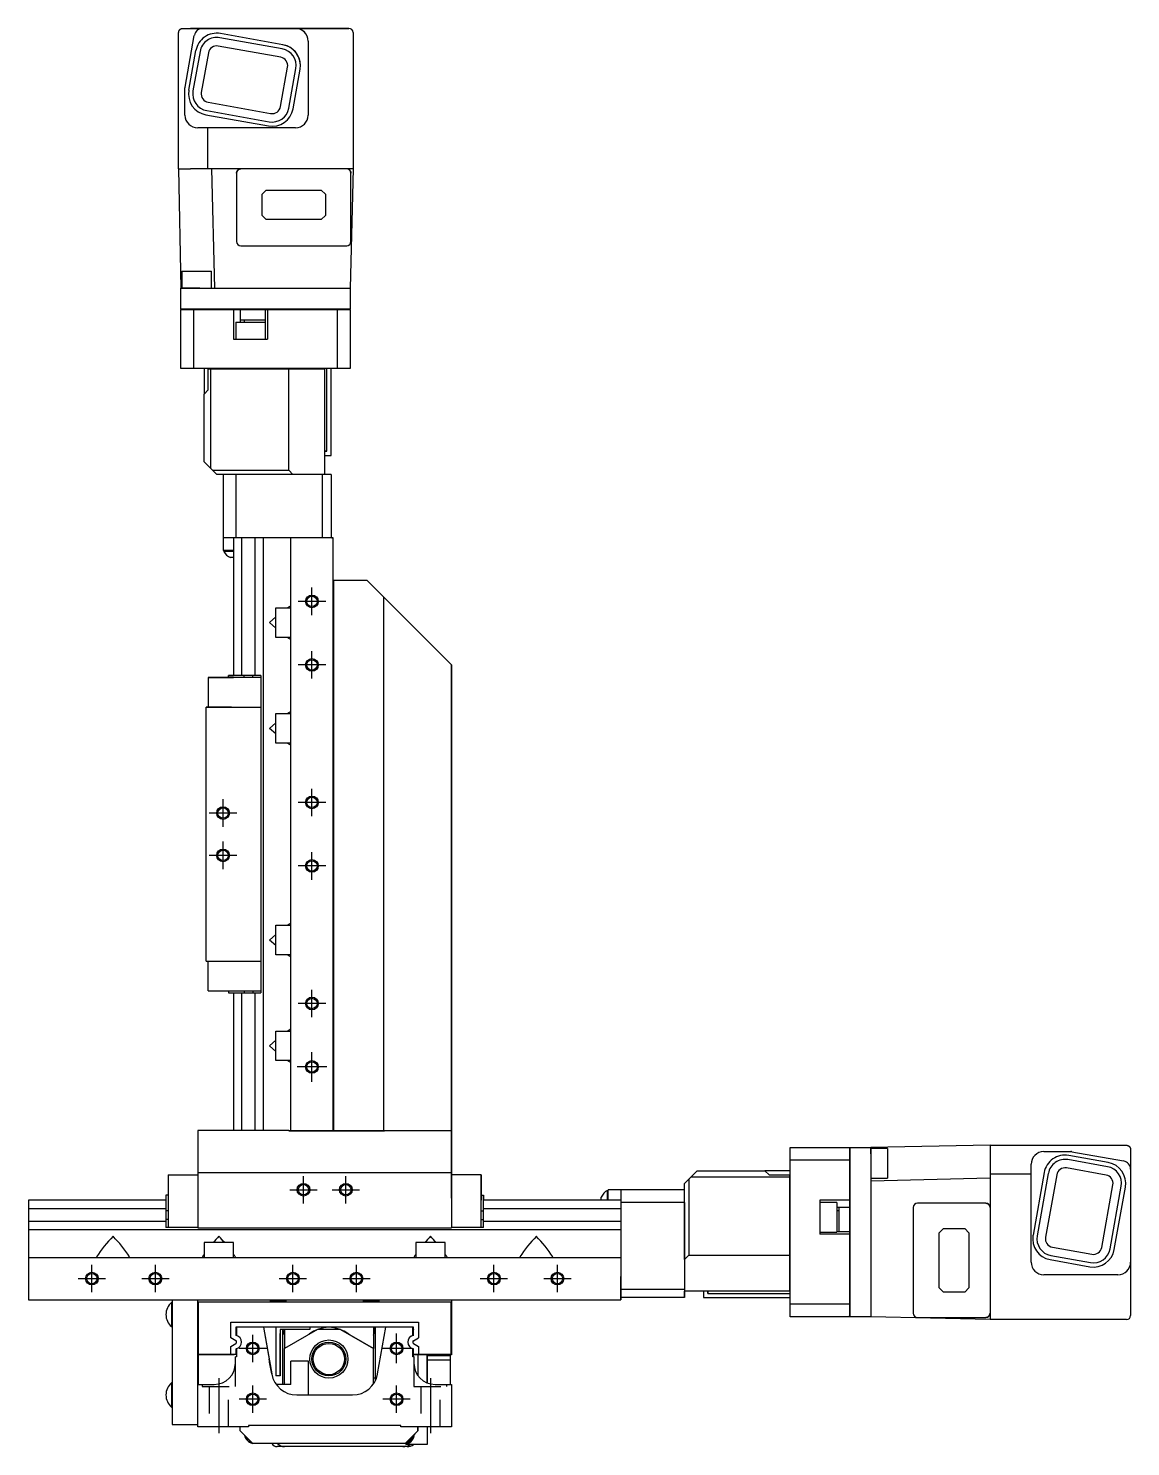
# Model space of a CAD drawing. Extents: x 0 to 1102, y -8 to 907.
# Drawn here: x 562 to 822.4, y 292.9 to 628 of the extents above; entities that cross this region are included whole.
import ezdxf

# ---------------------------------------------------------------- set-up
doc = ezdxf.new("R2010")
doc.units = 0
doc.header["$LTSCALE"] = 0.5
doc.linetypes.add('CENTER', pattern=[50.8, 31.75, -6.35, 6.35, -6.35])
doc.linetypes.add('DASHED', pattern=[19.05, 12.7, -6.35])
for name, color, linetype in [('MSM_CENTER', 1, 'CENTER'), ('MSM_CONTINUOUS', 7, 'CONTINUOUS'), ('MSM_DASHED', 4, 'DASHED'), ('MSM_NARROW', 5, 'CONTINUOUS')]:
    doc.layers.add(name, color=color, linetype=linetype)

msp = doc.modelspace()

# ---------------------------------------------------------------- linework, layer by layer
at = {"layer": 'MSM_CENTER'}
for p, q in [((629.03, 489.33), (629.03, 495.83)), ((632.28, 492.58), (625.78, 492.58)), ((629.03, 474.33), (629.03, 480.83)), ((632.28, 477.58), (625.78, 477.58)), ((608.03, 439.33), (608.03, 445.83)), ((629.03, 441.83), (629.03, 448.33)), ((611.28, 442.58), (604.78, 442.58)), ((632.28, 445.08), (625.78, 445.08)), ((608.03, 429.33), (608.03, 435.83)), ((611.28, 432.58), (604.78, 432.58)), ((629.03, 426.83), (629.03, 433.33)), ((632.28, 430.08), (625.78, 430.08)), ((629.03, 394.33), (629.03, 400.83)), ((632.28, 397.58), (625.78, 397.58)), ((629.03, 379.08), (629.03, 386.08)), ((632.53, 382.58), (625.53, 382.58)), ((627.03, 350.35), (627.03, 356.81)), ((637.03, 350.35), (637.03, 356.81)), ((623.8, 353.58), (630.26, 353.58)), ((633.8, 353.58), (640.26, 353.58)), ((577.03, 329.35), (577.03, 335.81)), ((592.03, 329.35), (592.03, 335.81)), ((624.53, 329.35), (624.53, 335.81)), ((639.53, 329.35), (639.53, 335.81)), ((672.03, 329.35), (672.03, 335.81)), ((687.03, 329.35), (687.03, 335.81)), ((573.8, 332.58), (580.26, 332.58)), ((588.8, 332.58), (595.26, 332.58)), ((621.3, 332.58), (627.76, 332.58)), ((636.3, 332.58), (642.76, 332.58)), ((668.8, 332.58), (675.26, 332.58)), ((683.8, 332.58), (690.26, 332.58)), ((615.03, 312.85), (615.03, 319.31)), ((649.03, 312.58), (649.03, 319.58)), ((618.26, 316.08), (611.8, 316.08)), ((652.53, 316.08), (645.53, 316.08)), ((607.03, 309.08), (607.03, 296.08)), ((657.03, 309.08), (657.03, 296.08)), ((615.03, 300.85), (615.03, 307.31)), ((649.03, 300.85), (649.03, 307.31)), ((618.26, 304.08), (611.8, 304.08)), ((652.26, 304.08), (645.8, 304.08))]:
    msp.add_line(p, q, dxfattribs=at)
at = {"layer": 'MSM_CONTINUOUS'}
for p, q in [((597.53, 627.03), (597.54, 627.07)), ((597.53, 627.02), (597.54, 627.07)), ((597.53, 626.98), (597.53, 627.03)), ((597.53, 626.98), (597.53, 627.02)), ((597.53, 594.78), (597.53, 626.98)), ((597.54, 627.12), (597.55, 627.17)), ((597.54, 627.12), (597.55, 627.16)), ((597.54, 627.07), (597.54, 627.12)), ((597.54, 627.07), (597.54, 627.12)), ((597.55, 627.17), (597.56, 627.21)), ((597.55, 627.16), (597.56, 627.21)), ((597.56, 627.21), (597.57, 627.26)), ((597.56, 627.21), (597.57, 627.26)), ((597.57, 627.26), (597.59, 627.3)), ((597.57, 627.26), (597.59, 627.3)), ((597.59, 627.3), (597.6, 627.33)), ((597.59, 627.3), (597.6, 627.33)), ((597.6, 627.33), (597.61, 627.36)), ((597.6, 627.33), (597.61, 627.36)), ((597.61, 627.36), (597.62, 627.39)), ((597.61, 627.36), (597.62, 627.39)), ((597.62, 627.39), (597.64, 627.42)), ((597.62, 627.39), (597.64, 627.42)), ((597.64, 627.42), (597.65, 627.45)), ((597.64, 627.42), (597.65, 627.45)), ((597.65, 627.45), (597.67, 627.48)), ((597.65, 627.45), (597.67, 627.48)), ((597.67, 627.48), (597.69, 627.51)), ((597.67, 627.48), (597.68, 627.5)), ((597.68, 627.5), (597.7, 627.53)), ((597.69, 627.51), (597.7, 627.54)), ((597.7, 627.54), (597.72, 627.57)), ((597.7, 627.53), (597.72, 627.56)), ((597.72, 627.57), (597.74, 627.59)), ((597.72, 627.56), (597.74, 627.58)), ((597.74, 627.59), (597.76, 627.62)), ((597.74, 627.58), (597.76, 627.61)), ((597.76, 627.62), (597.79, 627.64)), ((597.76, 627.61), (597.78, 627.63)), ((597.78, 627.63), (597.8, 627.66)), ((597.79, 627.64), (597.81, 627.67)), ((597.8, 627.66), (597.82, 627.68)), ((597.81, 627.67), (597.83, 627.69)), ((597.82, 627.68), (597.85, 627.7)), ((597.83, 627.69), (597.86, 627.71)), ((597.85, 627.7), (597.87, 627.73)), ((597.86, 627.71), (597.88, 627.74)), ((597.87, 627.73), (597.89, 627.75)), ((597.88, 627.74), (597.91, 627.76)), ((597.89, 627.75), (597.92, 627.77)), ((597.91, 627.76), (597.93, 627.78)), ((597.92, 627.77), (597.95, 627.79)), ((597.93, 627.78), (597.96, 627.8)), ((597.95, 627.79), (597.97, 627.81)), ((597.96, 627.8), (597.99, 627.81)), ((597.97, 627.81), (598.01, 627.83)), ((597.99, 627.81), (598.02, 627.84)), ((598.01, 627.83), (598.04, 627.85)), ((598.02, 627.84), (598.06, 627.86)), ((598.04, 627.85), (598.08, 627.87)), ((598.06, 627.86), (598.09, 627.88)), ((598.08, 627.87), (598.11, 627.89)), ((598.09, 627.88), (598.13, 627.89)), ((598.11, 627.89), (598.15, 627.9)), ((598.13, 627.89), (598.17, 627.91)), ((598.15, 627.9), (598.19, 627.92)), ((598.17, 627.91), (598.21, 627.92)), ((598.19, 627.92), (598.23, 627.93)), ((598.21, 627.92), (598.25, 627.94)), ((598.23, 627.93), (598.27, 627.94)), ((598.25, 627.94), (598.29, 627.95)), ((598.27, 627.94), (598.3, 627.95)), ((598.29, 627.95), (598.32, 627.95)), ((598.3, 627.95), (598.33, 627.96)), ((598.32, 627.95), (598.35, 627.96)), ((598.33, 627.96), (598.36, 627.96)), ((598.35, 627.96), (598.38, 627.97)), ((598.36, 627.96), (598.4, 627.97)), ((598.38, 627.97), (598.41, 627.97)), ((598.4, 627.97), (598.43, 627.97)), ((598.41, 627.97), (598.43, 627.97)), ((598.43, 627.97), (598.46, 627.98)), ((598.43, 627.97), (598.46, 627.98)), ((598.46, 627.98), (598.49, 627.98)), ((598.46, 627.98), (598.49, 627.98)), ((598.49, 627.98), (598.52, 627.98)), ((598.49, 627.98), (598.53, 627.98)), ((598.52, 627.98), (598.53, 627.98)), ((598.53, 627.98), (637.73, 627.98)), ((598.53, 627.98), (598.83, 627.98)), ((598.53, 627.98), (598.53, 627.98)), ((637.73, 627.98), (600.33, 627.98)), ((622.17, 624.11), (607.41, 626.75)), ((638.73, 626.98), (638.73, 594.78)), ((599.05, 614.06), (601.24, 626.33)), ((599.05, 614.06), (601.24, 626.33)), ((621.65, 621.16), (606.88, 623.8)), ((621.65, 621.16), (606.88, 623.8)), ((622, 623.13), (607.23, 625.77)), ((628.13, 624.98), (628.13, 607.48)), ((599.94, 613.36), (601.61, 622.71)), ((602.59, 622.53), (600.92, 613.18)), ((604.56, 622.18), (602.89, 612.83)), ((621.59, 609.49), (623.26, 618.84)), ((623.56, 609.14), (625.23, 618.49)), ((624.55, 608.96), (626.22, 618.31)), ((599.03, 607.48), (599.03, 613.89)), ((604.51, 610.51), (619.27, 607.87)), ((603.98, 607.55), (618.75, 604.92)), ((604.16, 608.54), (618.92, 605.9)), ((625.13, 604.48), (602.03, 604.48)), ((604.33, 604.48), (604.33, 594.78)), ((597.53, 594.78), (598.03, 566.58)), ((597.53, 594.78), (600.33, 594.78)), ((638.73, 594.78), (600.33, 594.78)), ((605.33, 594.78), (606.03, 566.58)), ((611.23, 593.83), (611.24, 593.88)), ((611.23, 593.78), (611.23, 593.83)), ((611.23, 593.78), (611.23, 577.63)), ((611.24, 593.92), (611.25, 593.97)), ((611.24, 593.88), (611.24, 593.92)), ((611.25, 593.97), (611.26, 594.02)), ((611.26, 594.02), (611.28, 594.07)), ((611.28, 594.07), (611.29, 594.11)), ((611.29, 594.11), (611.31, 594.16)), ((611.31, 594.16), (611.33, 594.21)), ((611.33, 594.21), (611.35, 594.25)), ((611.35, 594.25), (611.37, 594.29)), ((611.37, 594.29), (611.4, 594.33)), ((611.4, 594.33), (611.43, 594.37)), ((611.43, 594.37), (611.46, 594.41)), ((611.46, 594.41), (611.49, 594.45)), ((611.49, 594.45), (611.53, 594.48)), ((611.53, 594.48), (611.56, 594.52)), ((611.56, 594.52), (611.6, 594.55)), ((611.6, 594.55), (611.64, 594.58)), ((611.64, 594.58), (611.68, 594.61)), ((611.68, 594.61), (611.72, 594.64)), ((611.72, 594.64), (611.76, 594.66)), ((611.76, 594.66), (611.8, 594.68)), ((611.8, 594.68), (611.85, 594.7)), ((611.85, 594.7), (611.9, 594.72)), ((611.9, 594.72), (611.94, 594.73)), ((611.94, 594.73), (611.99, 594.75)), ((611.99, 594.75), (612.04, 594.76)), ((612.04, 594.76), (612.09, 594.77)), ((612.09, 594.77), (612.13, 594.77)), ((612.13, 594.77), (612.18, 594.78)), ((612.18, 594.78), (612.23, 594.78)), ((637.63, 594.69), (637.74, 594.64)), ((637.74, 594.64), (637.82, 594.58)), ((637.82, 594.58), (637.94, 594.49)), ((637.94, 594.49), (638.01, 594.41)), ((638.01, 594.41), (638.08, 594.31)), ((638.73, 594.78), (638.03, 566.58)), ((638.08, 594.31), (638.14, 594.21)), ((638.14, 594.21), (638.18, 594.11)), ((638.18, 594.11), (638.21, 594)), ((638.21, 594), (638.23, 593.88)), ((638.23, 593.88), (638.23, 593.78)), ((638.23, 577.63), (638.23, 593.78)), ((617.23, 588.78), (618.23, 589.78)), ((618.23, 589.78), (631.23, 589.78)), ((631.23, 589.78), (632.23, 588.78)), ((617.23, 583.78), (617.23, 588.78)), ((632.23, 588.78), (632.23, 583.78)), ((618.23, 582.78), (617.23, 583.78)), ((632.23, 583.78), (631.23, 582.78)), ((631.23, 582.78), (618.23, 582.78)), ((612.23, 576.63), (637.23, 576.63)), ((598.27, 570.58), (605.27, 570.58)), ((598.27, 570.58), (598.27, 566.58)), ((600.04, 570.58), (600.9, 570.58)), ((600.9, 570.58), (602.64, 570.58)), ((602.64, 570.58), (603.5, 570.58)), ((605.27, 566.58), (605.27, 570.58)), ((598.03, 566.58), (638.03, 566.58)), ((598.03, 561.68), (598.03, 566.58)), ((602.53, 566.58), (598.03, 566.58)), ((638.03, 566.58), (638.03, 561.68)), ((598.03, 561.68), (598.13, 561.58)), ((598.03, 561.68), (638.03, 561.68)), ((598.03, 547.58), (598.03, 561.58)), ((598.03, 561.58), (638.03, 561.58)), ((598.24, 561.58), (598.03, 561.58)), ((601.03, 561.58), (601.03, 547.58)), ((610.53, 561.58), (610.53, 554.58)), ((612.14, 558.58), (612.14, 561.58)), ((618, 561.58), (618, 558.58)), ((618.53, 561.58), (618.53, 554.58)), ((635.03, 547.58), (635.03, 561.58)), ((638.03, 561.58), (637.83, 561.58)), ((637.93, 561.58), (638.03, 561.68)), ((638.03, 561.58), (638.03, 547.58)), ((611.03, 558.58), (618.03, 558.58)), ((611.03, 558.58), (611.03, 554.58)), ((612.14, 559.08), (618, 559.08)), ((613.03, 559.08), (613.03, 558.58)), ((618.03, 554.58), (618.03, 558.58)), ((610.53, 554.58), (618.53, 554.58)), ((638.03, 547.58), (598.03, 547.58)), ((603.53, 547.58), (603.53, 541.58)), ((604.53, 542.58), (604.53, 547.58)), ((623.53, 547.48), (604.53, 547.48)), ((605.07, 547.58), (605.03, 547.48)), ((605.03, 547.48), (605.03, 524.08)), ((623.53, 547.48), (623.49, 547.58)), ((632.03, 547.48), (623.53, 547.48)), ((623.53, 523.58), (623.53, 547.48)), ((631.93, 547.58), (632.03, 547.48)), ((631.93, 547.58), (632.03, 547.48)), ((632.03, 547.48), (632.03, 522.58)), ((632.53, 528.08), (632.53, 547.58)), ((633.53, 527.08), (633.53, 547.58)), ((603.53, 541.58), (604.53, 542.58)), ((604.53, 542.58), (603.53, 541.58)), ((603.53, 525.58), (603.53, 541.58)), ((632.03, 528.08), (632.53, 528.08)), ((632.53, 528.08), (632.03, 528.08)), ((632.03, 527.08), (633.53, 527.08)), ((603.53, 525.58), (605.03, 524.08)), ((605.03, 524.08), (606.53, 522.58)), ((605.53, 523.58), (623.53, 523.58)), ((624.53, 522.58), (623.53, 523.58)), ((611.03, 522.58), (606.53, 522.58)), ((608.03, 522.58), (608.03, 504.58)), ((624.53, 522.58), (611.03, 522.58)), ((633.53, 522.58), (611.03, 522.58)), ((611.03, 522.58), (611.03, 507.58)), ((631.53, 507.58), (631.53, 522.58)), ((633.53, 522.58), (632.03, 522.58)), ((633.53, 522.58), (633.53, 507.58)), ((634.03, 507.58), (608.03, 507.58)), ((610.53, 507.58), (610.53, 475.08)), ((612.5, 475.08), (612.5, 507.58)), ((615.57, 507.58), (615.57, 475.08)), ((624.03, 507.58), (617.53, 507.58)), ((617.53, 507.58), (617.53, 367.58)), ((631.63, 507.58), (624.03, 507.58)), ((624.03, 367.58), (624.03, 507.58)), ((633.53, 507.58), (628.53, 507.58)), ((634.03, 507.58), (633.53, 507.58)), ((633.73, 507.58), (634.03, 507.58)), ((634.03, 367.58), (634.03, 507.58)), ((610.53, 504.58), (608.03, 504.58)), ((608.18, 504.58), (608.18, 504.38)), ((610.53, 504.38), (608.18, 504.38)), ((610.53, 502.93), (609.81, 502.93)), ((634.03, 497.58), (642.03, 497.58)), ((634.13, 497.58), (634.13, 367.58)), ((642.03, 497.58), (646.03, 493.58)), ((662.03, 477.58), (642.03, 497.58)), ((646.03, 493.58), (662.03, 477.58)), ((646.03, 367.58), (646.03, 493.58)), ((620.53, 484.08), (620.53, 491.08)), ((620.53, 491.08), (624.03, 491.08)), ((623.16, 491.08), (623.91, 491.48)), ((623.91, 491.48), (624.03, 491.32)), ((619.03, 487.58), (620.53, 488.9)), ((620.53, 486.26), (619.03, 487.58)), ((624.03, 484.08), (620.53, 484.08)), ((623.91, 483.68), (623.16, 484.08)), ((624.03, 483.84), (623.91, 483.68)), ((662.03, 367.68), (662.03, 477.58)), ((662.03, 477.58), (662.03, 367.68)), ((616.93, 474.58), (604.53, 474.58)), ((604.53, 474.58), (610.53, 474.58)), ((604.53, 474.58), (604.53, 467.58)), ((616.93, 475.08), (609.33, 475.08)), ((609.33, 474.58), (609.33, 475.08)), ((609.33, 475.08), (610.53, 475.08)), ((613.01, 474.58), (613.01, 475.08)), ((615.06, 474.58), (615.06, 475.08)), ((616.93, 475.08), (616.93, 467.58)), ((604.03, 407.58), (604.03, 467.58)), ((604.03, 467.58), (617.03, 467.58)), ((604.38, 467.58), (604.03, 467.58)), ((604.38, 467.58), (604.03, 467.58)), ((604.53, 467.58), (604.03, 467.58)), ((610.03, 467.58), (604.53, 467.58)), ((617.03, 407.58), (617.03, 467.58)), ((620.53, 459.08), (620.53, 466.08)), ((620.53, 466.08), (624.03, 466.08)), ((623.16, 466.08), (623.91, 466.48)), ((623.91, 466.48), (624.03, 466.32)), ((619.03, 462.58), (620.53, 463.9)), ((620.53, 461.26), (619.03, 462.58)), ((624.03, 459.08), (620.53, 459.08)), ((623.91, 458.68), (623.16, 459.08)), ((624.03, 458.84), (623.91, 458.68)), ((620.53, 409.08), (620.53, 416.08)), ((620.53, 416.08), (624.03, 416.08)), ((623.16, 416.08), (623.91, 416.48)), ((623.91, 416.48), (624.03, 416.32)), ((619.03, 412.58), (620.53, 413.9)), ((620.53, 411.26), (619.03, 412.58)), ((624.03, 409.08), (620.53, 409.08)), ((623.91, 408.68), (623.16, 409.08)), ((624.03, 408.84), (623.91, 408.68)), ((604.03, 407.58), (617.03, 407.58)), ((604.53, 400.58), (604.53, 407.58)), ((616.93, 407.58), (616.93, 400.08)), ((604.53, 400.58), (616.93, 400.58)), ((609.33, 400.58), (609.33, 400.08)), ((609.33, 400.08), (616.93, 400.08)), ((610.53, 400.08), (610.53, 367.58)), ((612.5, 367.58), (612.5, 400.08)), ((613.01, 400.58), (613.01, 400.08)), ((615.06, 400.58), (615.06, 400.08)), ((615.57, 400.08), (615.57, 367.58)), ((619.03, 387.58), (620.53, 388.9)), ((620.53, 384.08), (620.53, 391.08)), ((620.53, 391.08), (624.03, 391.08)), ((623.16, 391.08), (623.91, 391.48)), ((623.91, 391.48), (624.03, 391.32)), ((620.53, 386.26), (619.03, 387.58)), ((624.03, 384.08), (620.53, 384.08)), ((623.91, 383.68), (623.16, 384.08)), ((624.03, 383.84), (623.91, 383.68)), ((623.53, 367.58), (602.03, 367.58)), ((602.03, 367.58), (602.03, 344.58)), ((623.53, 367.58), (623.53, 367.48)), ((623.53, 367.58), (624.03, 367.58)), ((623.53, 367.48), (646.13, 367.48)), ((624.03, 367.58), (634.03, 367.58)), ((634.13, 367.58), (634.03, 367.58)), ((634.13, 367.58), (662.03, 367.58)), ((646.13, 367.48), (646.13, 367.58)), ((662.03, 367.68), (661.93, 367.58)), ((661.93, 367.58), (662.03, 367.68)), ((662.03, 367.58), (662.03, 344.58)), ((662.03, 357.08), (662.03, 367.58)), ((742.03, 323.58), (742.03, 363.58)), ((742.03, 363.58), (756.03, 363.58)), ((756.13, 363.58), (756.03, 363.48)), ((756.03, 363.58), (756.03, 323.58)), ((756.03, 363.37), (756.03, 363.58)), ((756.13, 363.58), (761.03, 363.58)), ((756.13, 363.58), (756.13, 323.58)), ((789.23, 364.08), (761.03, 363.58)), ((761.03, 363.58), (761.03, 323.58)), ((761.03, 362.08), (761.03, 363.58)), ((765.03, 363.34), (761.03, 363.34)), ((765.03, 363.34), (765.03, 356.34)), ((789.23, 364.08), (789.23, 322.88)), ((789.23, 364.08), (821.43, 364.08)), ((801.93, 362.58), (808.34, 362.58)), ((808.52, 362.56), (820.78, 360.37)), ((821.43, 364.08), (821.48, 364.08)), ((821.43, 364.08), (821.48, 364.08)), ((821.48, 364.08), (821.53, 364.07)), ((821.48, 364.08), (821.53, 364.07)), ((821.53, 364.07), (821.58, 364.07)), ((821.53, 364.07), (821.57, 364.07)), ((821.57, 364.07), (821.62, 364.06)), ((821.58, 364.07), (821.62, 364.06)), ((821.62, 364.06), (821.67, 364.05)), ((821.62, 364.06), (821.67, 364.05)), ((821.67, 364.05), (821.71, 364.04)), ((821.67, 364.05), (821.71, 364.04)), ((821.71, 364.04), (821.76, 364.02)), ((821.71, 364.04), (821.75, 364.02)), ((821.75, 364.02), (821.78, 364.01)), ((821.76, 364.02), (821.79, 364.01)), ((821.78, 364.01), (821.81, 364)), ((821.79, 364.01), (821.82, 364)), ((821.81, 364), (821.84, 363.99)), ((821.82, 364), (821.85, 363.99)), ((821.84, 363.99), (821.87, 363.97)), ((821.85, 363.99), (821.88, 363.97)), ((821.87, 363.97), (821.9, 363.96)), ((821.88, 363.97), (821.91, 363.96)), ((821.9, 363.96), (821.93, 363.94)), ((821.91, 363.96), (821.94, 363.94)), ((821.93, 363.94), (821.96, 363.93)), ((821.94, 363.94), (821.97, 363.92)), ((821.96, 363.93), (821.99, 363.91)), ((821.97, 363.92), (821.99, 363.91)), ((821.99, 363.91), (822.02, 363.89)), ((821.99, 363.91), (822.01, 363.89)), ((822.01, 363.89), (822.04, 363.87)), ((822.02, 363.89), (822.05, 363.87)), ((822.04, 363.87), (822.07, 363.85)), ((822.05, 363.87), (822.07, 363.85)), ((822.07, 363.85), (822.1, 363.82)), ((822.07, 363.85), (822.09, 363.83)), ((822.09, 363.83), (822.11, 363.81)), ((822.1, 363.82), (822.12, 363.8)), ((822.11, 363.81), (822.14, 363.79)), ((822.12, 363.8), (822.15, 363.78)), ((822.14, 363.79), (822.16, 363.76)), ((822.15, 363.78), (822.17, 363.75)), ((822.16, 363.76), (822.18, 363.74)), ((822.17, 363.75), (822.19, 363.73)), ((822.18, 363.74), (822.2, 363.72)), ((822.19, 363.73), (822.21, 363.7)), ((822.2, 363.72), (822.22, 363.69)), ((822.21, 363.7), (822.23, 363.68)), ((822.22, 363.69), (822.24, 363.66)), ((822.23, 363.68), (822.25, 363.65)), ((822.24, 363.66), (822.26, 363.64)), ((822.25, 363.65), (822.27, 363.62)), ((822.26, 363.64), (822.28, 363.6)), ((822.27, 363.62), (822.29, 363.59)), ((822.28, 363.6), (822.3, 363.57)), ((822.29, 363.59), (822.31, 363.55)), ((822.3, 363.57), (822.32, 363.53)), ((822.31, 363.55), (822.33, 363.52)), ((822.32, 363.53), (822.34, 363.5)), ((822.33, 363.52), (822.35, 363.48)), ((822.34, 363.5), (822.36, 363.46)), ((822.35, 363.48), (822.36, 363.44)), ((822.36, 363.46), (822.37, 363.42)), ((822.36, 363.44), (822.38, 363.4)), ((822.37, 363.42), (822.38, 363.38)), ((822.38, 363.4), (822.39, 363.36)), ((822.38, 363.38), (822.4, 363.34)), ((822.39, 363.36), (822.4, 363.32)), ((822.4, 363.34), (822.4, 363.31)), ((822.4, 363.32), (822.41, 363.29)), ((822.4, 363.31), (822.41, 363.28)), ((822.41, 363.29), (822.42, 363.26)), ((822.41, 363.28), (822.42, 363.25)), ((822.42, 363.26), (822.42, 363.23)), ((822.42, 363.25), (822.42, 363.21)), ((822.42, 363.23), (822.42, 363.2)), ((822.42, 363.21), (822.43, 363.18)), ((822.42, 363.2), (822.43, 363.18)), ((822.43, 363.18), (822.43, 363.15)), ((822.43, 363.18), (822.43, 363.15)), ((822.43, 363.15), (822.43, 363.12)), ((822.43, 363.15), (822.43, 363.12)), ((822.43, 363.12), (822.43, 363.09)), ((822.43, 363.12), (822.43, 363.08)), ((822.43, 363.09), (822.43, 363.08)), ((822.43, 363.08), (822.43, 323.88)), ((822.43, 363.08), (822.43, 362.78)), ((822.43, 363.08), (822.43, 363.08)), ((756.03, 360.58), (742.03, 360.58)), ((798.93, 336.48), (798.93, 359.58)), ((816.64, 357.05), (807.28, 358.72)), ((816.99, 359.02), (807.63, 360.69)), ((816.99, 359.02), (807.63, 360.69)), ((817.16, 360), (807.81, 361.67)), ((822.43, 361.28), (822.43, 323.88)), ((595.03, 357.08), (595.03, 344.68)), ((595.03, 357.08), (602.03, 357.08)), ((662.03, 357.58), (602.03, 357.58)), ((662.03, 357.23), (662.03, 357.58)), ((662.03, 357.23), (662.03, 357.58)), ((662.03, 351.58), (662.03, 357.08)), ((669.03, 357.08), (662.03, 357.08)), ((669.03, 344.68), (669.03, 357.08)), ((669.03, 357.08), (669.03, 351.08)), ((717.03, 355.08), (718.03, 356.08)), ((718.53, 356.58), (718.03, 356.08)), ((718.03, 356.08), (718.03, 338.08)), ((720.03, 358.08), (718.53, 356.58)), ((741.93, 356.58), (718.53, 356.58)), ((720.03, 358.08), (736.03, 358.08)), ((736.03, 358.08), (737.03, 357.08)), ((737.03, 357.08), (736.03, 358.08)), ((742.03, 358.08), (736.03, 358.08)), ((737.03, 357.08), (742.03, 357.08)), ((741.93, 329.58), (741.93, 357.08)), ((742.03, 356.54), (741.93, 356.58)), ((761.03, 356.34), (765.03, 356.34)), ((789.23, 356.28), (761.03, 355.58)), ((798.93, 357.28), (789.23, 357.28)), ((802.01, 357.63), (799.37, 342.86)), ((802.99, 357.45), (800.36, 342.69)), ((804.96, 357.1), (802.33, 342.34)), ((594.53, 352.28), (594.53, 344.68)), ((595.03, 352.28), (594.53, 352.28)), ((669.03, 352.28), (669.53, 352.28)), ((669.53, 344.68), (669.53, 352.28)), ((669.53, 352.28), (669.53, 351.08)), ((698.83, 351.08), (698.83, 353.43)), ((699.03, 353.43), (698.83, 353.43)), ((717.03, 353.58), (699.03, 353.58)), ((699.03, 351.08), (699.03, 353.58)), ((702.03, 353.58), (702.03, 327.58)), ((717.03, 350.58), (717.03, 355.08)), ((815.62, 339.96), (818.25, 354.73)), ((817.58, 339.61), (820.22, 354.38)), ((818.57, 339.44), (821.21, 354.2)), ((562.03, 351.08), (562.03, 327.58)), ((594.53, 351.08), (562.03, 351.08)), ((562.03, 349.11), (594.53, 349.11)), ((595.03, 348.6), (594.53, 348.6)), ((669.03, 348.6), (669.53, 348.6)), ((702.03, 351.08), (669.53, 351.08)), ((669.53, 349.11), (702.03, 349.11)), ((697.38, 351.08), (697.38, 351.8)), ((717.03, 350.58), (702.03, 350.58)), ((717.03, 337.08), (717.03, 350.58)), ((717.03, 350.58), (717.03, 328.08)), ((756.03, 351.08), (749.03, 351.08)), ((749.03, 351.08), (749.03, 343.08)), ((753.03, 350.58), (749.03, 350.58)), ((753.03, 350.58), (753.03, 343.58)), ((753.03, 349.47), (756.03, 349.47)), ((753.53, 348.58), (753.03, 348.58)), ((753.53, 349.47), (753.53, 343.61)), ((771.08, 349.38), (771.08, 324.38)), ((788.23, 350.38), (772.08, 350.38)), ((788.23, 350.38), (788.28, 350.38)), ((788.28, 350.38), (788.33, 350.37)), ((788.33, 350.37), (788.38, 350.37)), ((788.38, 350.37), (788.43, 350.36)), ((788.43, 350.36), (788.48, 350.35)), ((788.48, 350.35), (788.52, 350.33)), ((788.52, 350.33), (788.57, 350.32)), ((788.57, 350.32), (788.62, 350.3)), ((788.62, 350.3), (788.66, 350.28)), ((788.66, 350.28), (788.7, 350.26)), ((788.7, 350.26), (788.75, 350.24)), ((788.75, 350.24), (788.79, 350.21)), ((788.79, 350.21), (788.83, 350.18)), ((788.83, 350.18), (788.87, 350.15)), ((788.87, 350.15), (788.9, 350.12)), ((788.9, 350.12), (788.94, 350.08)), ((788.94, 350.08), (788.97, 350.05)), ((788.97, 350.05), (789.01, 350.01)), ((789.01, 350.01), (789.04, 349.97)), ((789.04, 349.97), (789.06, 349.93)), ((789.06, 349.93), (789.09, 349.89)), ((789.09, 349.89), (789.11, 349.85)), ((789.11, 349.85), (789.14, 349.81)), ((789.14, 349.81), (789.16, 349.76)), ((789.16, 349.76), (789.17, 349.71)), ((789.17, 349.71), (789.19, 349.67)), ((789.19, 349.67), (789.2, 349.62)), ((789.2, 349.62), (789.21, 349.57)), ((789.21, 349.57), (789.22, 349.52)), ((789.22, 349.52), (789.23, 349.48)), ((789.23, 349.48), (789.23, 349.43)), ((789.23, 349.43), (789.23, 349.38)), ((594.53, 346.04), (562.03, 346.04)), ((595.03, 346.55), (594.53, 346.55)), ((669.03, 346.55), (669.53, 346.55)), ((702.03, 346.04), (669.53, 346.04)), ((702.03, 344.08), (562.03, 344.08)), ((602.03, 344.68), (594.53, 344.68)), ((602.03, 344.58), (662.03, 344.58)), ((669.53, 344.68), (662.03, 344.68)), ((749.03, 343.58), (753.03, 343.58)), ((756.03, 343.08), (749.03, 343.08)), ((756.03, 343.61), (753.03, 343.61)), ((777.23, 343.38), (778.23, 344.38)), ((777.23, 330.38), (777.23, 343.38)), ((778.23, 344.38), (783.23, 344.38)), ((783.23, 344.38), (784.23, 343.38)), ((784.23, 343.38), (784.23, 330.38)), ((603.53, 341.08), (603.53, 337.58)), ((610.53, 341.08), (603.53, 341.08)), ((610.53, 337.58), (610.53, 341.08)), ((660.53, 341.08), (653.53, 341.08)), ((653.53, 341.08), (653.53, 337.58)), ((660.53, 337.58), (660.53, 341.08)), ((803.94, 340.02), (813.3, 338.35)), ((562.03, 337.58), (702.03, 337.58)), ((578.29, 337.58), (578.13, 337.71)), ((585.77, 337.58), (585.93, 337.71)), ((603.29, 337.58), (603.13, 337.71)), ((610.77, 337.58), (610.93, 337.71)), ((653.29, 337.58), (653.13, 337.71)), ((660.77, 337.58), (660.93, 337.71)), ((678.29, 337.58), (678.13, 337.71)), ((685.77, 337.58), (685.93, 337.71)), ((717.03, 337.08), (718.03, 338.08)), ((718.03, 338.08), (741.93, 338.08)), ((741.93, 338.08), (742.03, 338.12)), ((803.42, 337.06), (812.77, 335.39)), ((803.59, 338.05), (812.94, 336.38)), ((702.03, 328.08), (702.03, 333.08)), ((819.43, 333.48), (801.93, 333.48)), ((702.03, 330.08), (717.03, 330.08)), ((741.93, 329.58), (717.03, 329.58)), ((717.03, 328.08), (717.03, 329.58)), ((721.53, 329.58), (721.53, 328.08)), ((722.53, 329.58), (722.53, 329.08)), ((722.53, 329.08), (722.53, 329.58)), ((722.53, 329.08), (742.03, 329.08)), ((742.03, 329.68), (741.93, 329.58)), ((742.03, 329.68), (741.93, 329.58)), ((778.23, 329.38), (777.23, 330.38)), ((783.23, 329.38), (778.23, 329.38)), ((784.23, 330.38), (783.23, 329.38)), ((562.03, 327.58), (702.03, 327.58)), ((596.03, 326.93), (595.87, 326.93)), ((595.87, 326.93), (595.87, 321.23)), ((596.03, 327.58), (596.03, 298.08)), ((602.03, 314.58), (602.03, 327.58)), ((602.23, 314.68), (602.23, 327.08)), ((602.23, 327.08), (661.83, 327.08)), ((619.23, 327.23), (619.23, 327.58)), ((619.23, 327.23), (619.23, 327.58)), ((622.83, 327.23), (619.23, 327.23)), ((622.83, 327.58), (622.83, 327.23)), ((641.23, 327.23), (641.23, 327.58)), ((641.23, 327.23), (641.23, 327.58)), ((644.83, 327.23), (641.23, 327.23)), ((644.83, 327.58), (644.83, 327.23)), ((661.83, 327.08), (661.83, 314.68)), ((662.03, 327.58), (662.03, 314.58)), ((662.03, 327.58), (662.03, 325.08)), ((702.03, 327.58), (702.03, 328.08)), ((717.03, 328.08), (702.03, 328.08)), ((702.03, 327.88), (702.03, 327.58)), ((721.53, 328.08), (742.03, 328.08)), ((742.03, 326.58), (756.03, 326.58)), ((609.83, 318.6), (609.83, 322.28)), ((609.83, 322.28), (654.23, 322.28)), ((654.23, 322.28), (654.23, 318.6)), ((662.03, 322.08), (662.03, 314.58)), ((756.03, 323.58), (742.03, 323.58)), ((756.03, 323.58), (756.03, 323.78)), ((756.03, 323.68), (756.13, 323.58)), ((761.03, 323.58), (756.13, 323.58)), ((789.23, 322.88), (761.03, 323.58)), ((772.08, 323.38), (788.23, 323.38)), ((788.34, 323.38), (788.23, 323.38)), ((788.46, 323.4), (788.34, 323.38)), ((788.57, 323.43), (788.46, 323.4)), ((788.66, 323.47), (788.57, 323.43)), ((788.76, 323.53), (788.66, 323.47)), ((788.87, 323.6), (788.76, 323.53)), ((788.94, 323.67), (788.87, 323.6)), ((789.04, 323.79), (788.94, 323.67)), ((789.1, 323.87), (789.04, 323.79)), ((789.15, 323.98), (789.1, 323.87)), ((821.43, 322.88), (789.23, 322.88)), ((595.87, 321.23), (596.03, 321.23)), ((611.03, 317.91), (609.83, 318.6)), ((617.59, 321.08), (611.03, 321.08)), ((611.03, 321.08), (611.03, 319.15)), ((611.23, 321.08), (611.23, 319.11)), ((652.83, 321.08), (617.59, 321.08)), ((617.59, 321.08), (619.53, 310.04)), ((617.59, 321.08), (619, 313.08)), ((620.53, 321.08), (620.53, 309.58)), ((628.53, 320.58), (621.53, 320.58)), ((621.53, 320.58), (621.53, 309.58)), ((621.53, 320.58), (621.53, 319.58)), ((621.53, 309.58), (621.53, 319.58)), ((622.03, 320.58), (622.03, 307.58)), ((630.33, 320.58), (622.53, 316.08)), ((622.53, 320.58), (622.53, 316.08)), ((628.53, 321.08), (628.53, 320.58)), ((628.53, 321.08), (628.53, 320.58)), ((635.74, 320.58), (630.33, 320.58)), ((643.53, 316.08), (635.74, 320.58)), ((635.74, 320.58), (643.53, 316.08)), ((643.53, 321.08), (643.53, 316.08)), ((643.53, 321.08), (643.53, 316.08)), ((644.03, 309.08), (644.03, 321.08)), ((644.03, 309.08), (644.03, 321.08)), ((644.53, 310.04), (646.48, 321.08)), ((653.03, 321.08), (652.83, 321.08)), ((652.83, 319.11), (652.83, 321.08)), ((652.83, 319.11), (652.83, 321.08)), ((652.93, 320.68), (652.83, 320.78)), ((652.83, 320.78), (653.03, 320.58)), ((652.93, 320.68), (653.03, 320.58)), ((652.93, 319.14), (652.93, 320.68)), ((653.03, 319.15), (653.03, 321.08)), ((653.04, 317.91), (654.23, 318.6)), ((609.83, 316.55), (611.03, 317.24)), ((609.83, 314.68), (609.83, 316.55)), ((611.03, 316), (611.03, 314.68)), ((611.23, 316.04), (611.23, 314.08)), ((622.53, 307.58), (622.53, 316.08)), ((643.53, 307.63), (643.53, 316.08)), ((652.83, 314.08), (652.83, 316.04)), ((652.83, 314.08), (652.83, 316.04)), ((652.93, 314.08), (652.93, 316.02)), ((653.03, 314.68), (653.03, 316)), ((653.04, 317.24), (654.23, 316.55)), ((654.23, 316.55), (654.23, 314.68)), ((610.63, 314.58), (602.03, 314.58)), ((602.03, 307.58), (602.03, 314.58)), ((602.13, 314.58), (602.13, 307.58)), ((611.03, 314.68), (602.23, 314.68)), ((610.63, 314.68), (610.63, 314.58)), ((610.63, 314.68), (610.63, 314.58)), ((610.93, 312.58), (610.93, 314.08)), ((611.23, 314.08), (610.93, 314.08)), ((618.91, 313.58), (619, 313.08)), ((618.91, 313.58), (619.53, 310.04)), ((619, 313.08), (618.91, 313.58)), ((619, 313.08), (618.91, 313.58)), ((619, 313.08), (619.03, 313.08)), ((619.03, 312.87), (619.03, 313.08)), ((619.53, 310.04), (619.03, 312.87)), ((619.53, 310.04), (619.03, 312.87)), ((619.03, 312.87), (619.53, 310.04)), ((619.03, 312.87), (619.53, 310.04)), ((624.03, 307.58), (624.03, 313.08)), ((628.23, 313.08), (624.03, 313.08)), ((628.23, 305.08), (628.23, 313.08)), ((653.13, 314.08), (652.83, 314.08)), ((661.83, 314.68), (653.03, 314.68)), ((653.03, 314.68), (653.03, 314.08)), ((653.03, 314.08), (653.03, 314.68)), ((653.13, 314.08), (653.13, 312.58)), ((653.13, 314.08), (653.13, 312.58)), ((653.43, 314.58), (653.43, 314.68)), ((662.03, 314.58), (653.43, 314.58)), ((654.03, 314.58), (654.03, 309.72)), ((656.23, 314.58), (656.23, 307.95)), ((656.23, 307.95), (656.23, 314.58)), ((656.23, 314.38), (661.73, 314.38)), ((656.23, 313.38), (661.73, 313.38)), ((660.53, 314.58), (660.53, 314.38)), ((661.73, 307.58), (661.73, 314.38)), ((621.53, 309.58), (620.53, 309.58)), ((644.03, 309.08), (643.53, 309.08)), ((644.03, 308.48), (644.03, 309.08)), ((596.03, 307.93), (595.87, 307.93)), ((595.87, 307.93), (595.87, 302.23)), ((602.03, 297.58), (602.03, 307.58)), ((602.03, 307.58), (605.93, 307.58)), ((624.03, 307.58), (620.57, 307.58)), ((625.44, 305.08), (638.62, 305.08)), ((658.13, 307.58), (662.03, 307.58)), ((662.03, 307.58), (662.03, 297.58)), ((662.03, 307.58), (662.03, 304.08)), ((595.87, 302.23), (596.03, 302.23)), ((662.03, 301.08), (662.03, 297.58)), ((596.03, 298.08), (602.03, 298.08)), ((614.03, 297.58), (602.03, 297.58)), ((612.03, 296.58), (612.03, 297.58)), ((612.03, 296.58), (615.03, 293.58)), ((650.03, 297.88), (614.03, 297.88)), ((614.03, 297.88), (614.03, 297.58)), ((614.03, 297.88), (614.03, 297.58)), ((650.03, 297.58), (650.03, 297.88)), ((662.03, 297.58), (650.03, 297.58)), ((651.03, 293.58), (654.03, 296.58)), ((652.83, 295.37), (651.03, 293.58)), ((654.03, 296.58), (652.83, 295.37)), ((654.03, 297.58), (654.03, 296.58)), ((654.03, 296.58), (654.03, 297.58)), ((656.23, 297.58), (656.23, 293.38)), ((656.23, 297.58), (656.23, 293.38)), ((651.03, 293.58), (615.03, 293.58)), ((651.53, 292.88), (620.83, 292.88)), ((656.23, 293.38), (651.17, 293.38))]:
    msp.add_line(p, q, dxfattribs=at)
for centre, radius in [((629.03, 492.58), 1.23), ((629.03, 477.58), 1.23), ((629.03, 445.08), 1.23), ((608.03, 442.58), 1.23), ((608.03, 432.58), 1.23), ((629.03, 430.08), 1.23), ((629.03, 397.58), 1.23), ((629.03, 382.58), 1.23), ((627.03, 353.58), 1.23), ((637.03, 353.58), 1.23), ((577.03, 332.58), 1.23), ((592.03, 332.58), 1.23), ((624.53, 332.58), 1.23), ((639.53, 332.58), 1.23), ((672.03, 332.58), 1.23), ((687.03, 332.58), 1.23), ((615.03, 316.08), 1.23), ((633.03, 313.58), 4.5), ((633.03, 313.58), 4), ((633.03, 313.58), 3.7), ((649.03, 316.08), 1.23), ((615.03, 304.08), 1.23), ((649.03, 304.08), 1.23)]:
    msp.add_circle(centre, radius, dxfattribs=at)
for centre, radius, start, end in [((603.21, 625.98), 2, 90, 169.8753), ((606.53, 621.83), 5, 79.8753, 169.8753), ((625.13, 624.98), 3, 0, 90), ((625.13, 624.98), 3, 41.8103, 90), ((637.73, 626.98), 1, 0, 90), ((637.73, 626.98), 1, 0, 90), ((606.53, 621.83), 4, 79.8753, 169.8753), ((606.53, 621.83), 2, 79.8753, 169.8753), ((621.3, 619.19), 5, 349.8753, 79.8753), ((621.3, 619.19), 5, 0, 79.8753), ((621.3, 619.19), 2, 349.8753, 79.8753), ((621.3, 619.19), 4, 349.8753, 79.8753), ((600.03, 613.89), 1, 169.8753, 180), ((604.86, 612.48), 5, 169.8753, 259.8753), ((604.86, 612.48), 4, 169.8753, 259.8753), ((604.86, 612.48), 2, 169.8753, 259.8753), ((602.03, 607.48), 3, 180, 270), ((619.63, 609.84), 5, 259.8753, 349.8753), ((619.63, 609.84), 4, 259.8753, 349.8753), ((619.63, 609.84), 2, 259.8753, 349.8753), ((625.13, 607.48), 3, 270, 0), ((612.23, 593.78), 1, 90, 180), ((637.23, 593.78), 1, 0, 90), ((637.23, 593.78), 1, 66.332, 90), ((612.23, 577.63), 1, 180, 270), ((637.23, 577.63), 1, 270, 0), ((611.03, 505.94), 3.25, 208.7266, 247.939), ((801.93, 359.58), 3, 90, 180), ((808.34, 361.58), 1, 79.8753, 90), ((806.93, 356.75), 5, 79.8753, 169.8753), ((806.93, 356.75), 4, 79.8753, 169.8753), ((806.93, 356.75), 2, 79.8753, 169.8753), ((816.28, 355.08), 4, 349.8753, 79.8753), ((816.28, 355.08), 5, 349.8753, 79.8753), ((820.43, 358.4), 2, 0, 79.8753), ((816.28, 355.08), 2, 349.8753, 79.8753), ((700.39, 350.58), 3.25, 118.7266, 157.939), ((772.08, 349.38), 1, 90, 180), ((788.23, 349.38), 1, 0, 90), ((604.46, 320.62), 31.38, 135.6092, 147.0188), ((559.61, 320.62), 31.38, 32.9812, 44.3908), ((629.46, 320.62), 31.38, 135.6092, 139.326), ((584.61, 320.62), 31.38, 40.674, 44.3908), ((679.46, 320.62), 31.38, 135.6092, 139.326), ((634.61, 320.62), 31.38, 40.674, 44.3908), ((704.46, 320.62), 31.38, 135.6092, 147.0188), ((659.61, 320.62), 31.38, 32.9812, 44.3908), ((804.29, 341.98), 5, 169.8753, 259.8753), ((804.29, 341.98), 4, 169.8753, 259.8753), ((804.29, 341.98), 2, 169.8753, 259.8753), ((813.65, 340.31), 5, 259.8753, 349.8753), ((813.65, 340.31), 4, 259.8753, 349.8753), ((813.65, 340.31), 2, 259.8753, 349.8753), ((629.46, 320.62), 31.38, 145.7006, 147.0188), ((584.61, 320.62), 31.38, 32.9812, 34.2994), ((679.46, 320.62), 31.38, 145.7006, 147.0188), ((634.61, 320.62), 31.38, 32.9812, 34.2994), ((801.93, 336.48), 3, 180, 270), ((819.43, 336.48), 3, 270, 0), ((819.43, 336.48), 3, 311.8103, 360), ((598.23, 324.08), 3.7, 129.6218, 230.3782), ((772.08, 324.38), 1, 180, 270), ((788.23, 324.38), 1, 270, 0), ((788.23, 324.38), 1, 336.332, 0.0001), ((821.43, 323.88), 1, 270, 0), ((821.43, 323.88), 1, 270, 0), ((610.83, 317.58), 1.59, 75.406, 82.7624), ((610.83, 317.58), 1.59, 284.594, 75.406), ((625.03, 320.58), 2.85, 180, 208.6943), ((633.03, 313.58), 7.5, 51.3689, 128.631), ((641.03, 320.58), 2.85, 331.3055, 10.1042), ((653.23, 317.58), 1.59, 97.2376, 262.7624), ((653.23, 317.58), 1.59, 104.594, 255.406), ((610.83, 317.58), 0.388, 300, 60), ((610.83, 317.58), 1.59, 277.2376, 284.594), ((653.23, 317.58), 0.388, 120, 240), ((605.93, 312.58), 5, 270, 0), ((658.13, 312.58), 5, 180, 270), ((658.13, 312.58), 5, 180, 270), ((625.44, 311.08), 6, 190, 270), ((638.62, 311.08), 6, 270, 350), ((598.23, 305.08), 3.7, 129.6218, 230.3782), ((625.03, 306.58), 2.85, 151.3058, 159.459), ((615.53, 296.08), 2.5, 193.052, 256.948), ((615.53, 296.08), 2.4, 197.1144, 252.8856), ((650.53, 296.08), 2.5, 283.0519, 346.9481), ((650.53, 296.08), 2.4, 287.1144, 342.8856), ((650.53, 296.08), 2.75, 321.8078, 354.5078), ((620.83, 294.38), 1.5, 212.231, 270), ((622.53, 295.08), 2.2, 222.9859, 270), ((650.53, 296.08), 3.2, 270, 302.4617), ((650.43, 296.17), 2.89, 284.9203, 321.6506), ((651.53, 295.38), 2.5, 270, 306.8699), ((651.53, 295.38), 2.5, 270, 306.8699)]:
    msp.add_arc(centre, radius, start, end, dxfattribs=at)
at = {"layer": 'MSM_DASHED'}
for p, q in [((610.93, 307.08), (610.93, 312.58)), ((653.13, 312.58), (653.13, 307.08)), ((603.13, 307.58), (603.13, 307.08)), ((603.13, 307.08), (610.93, 307.08)), ((604.78, 307.08), (604.78, 297.58)), ((609.28, 297.58), (609.28, 307.08)), ((653.13, 307.08), (660.93, 307.08)), ((654.78, 307.08), (654.78, 297.58)), ((659.28, 297.58), (659.28, 307.08)), ((660.93, 307.08), (660.93, 307.58))]:
    msp.add_line(p, q, dxfattribs=at)
at = {"layer": 'MSM_NARROW'}
for centre in [(629.03, 492.58), (629.03, 477.58), (629.03, 445.08), (608.03, 442.58), (608.03, 432.58), (629.03, 430.08), (629.03, 397.58), (629.03, 382.58), (627.03, 353.58), (637.03, 353.58), (577.03, 332.58), (592.03, 332.58), (624.53, 332.58), (639.53, 332.58), (672.03, 332.58), (687.03, 332.58), (615.03, 316.08), (649.03, 316.08), (615.03, 304.08), (649.03, 304.08)]:
    msp.add_circle(centre, 1.5, dxfattribs=at)

doc.saveas('drawing.dxf')
